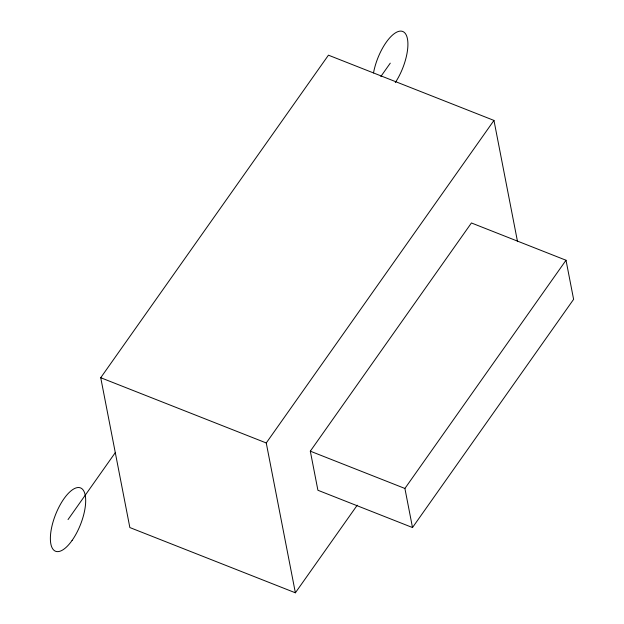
<?xml version="1.0" encoding="UTF-8"?>
<svg xmlns="http://www.w3.org/2000/svg" width="624" height="624" viewBox="0 0 624 624"><rect width="100%" height="100%" fill="white"/><g stroke="black" fill="none" stroke-linecap="round" stroke-linejoin="round"><path stroke-width="0.94" d="M357.232 505.198L295.378 592.8L129.854 527.553L100.729 377.715L328.442 55.177L493.966 120.424L517.522 241.628M68.032 519.574L115.292 452.634M380.843 76.502L390.265 63.157M295.378 592.8L266.253 442.962L493.966 120.424M310.315 451.175L471.432 222.963L566.015 260.247L573.612 299.333L412.503 527.545L317.912 490.261L310.315 451.175L404.906 488.459L412.503 527.545M404.906 488.459L566.015 260.247M100.729 377.715L266.253 442.962M373.511 72.938A34.039 13.424 -68.5 0 1 402.94 31.567A34.039 13.424 -68.5 0 1 395.304 82.555M72.088 540.423A34.039 13.424 -68.5 0 0 80.894 488.069A34.039 13.424 -68.5 0 0 51.121 530.236A34.039 13.424 -68.5 0 0 72.088 540.423"/></g></svg>
